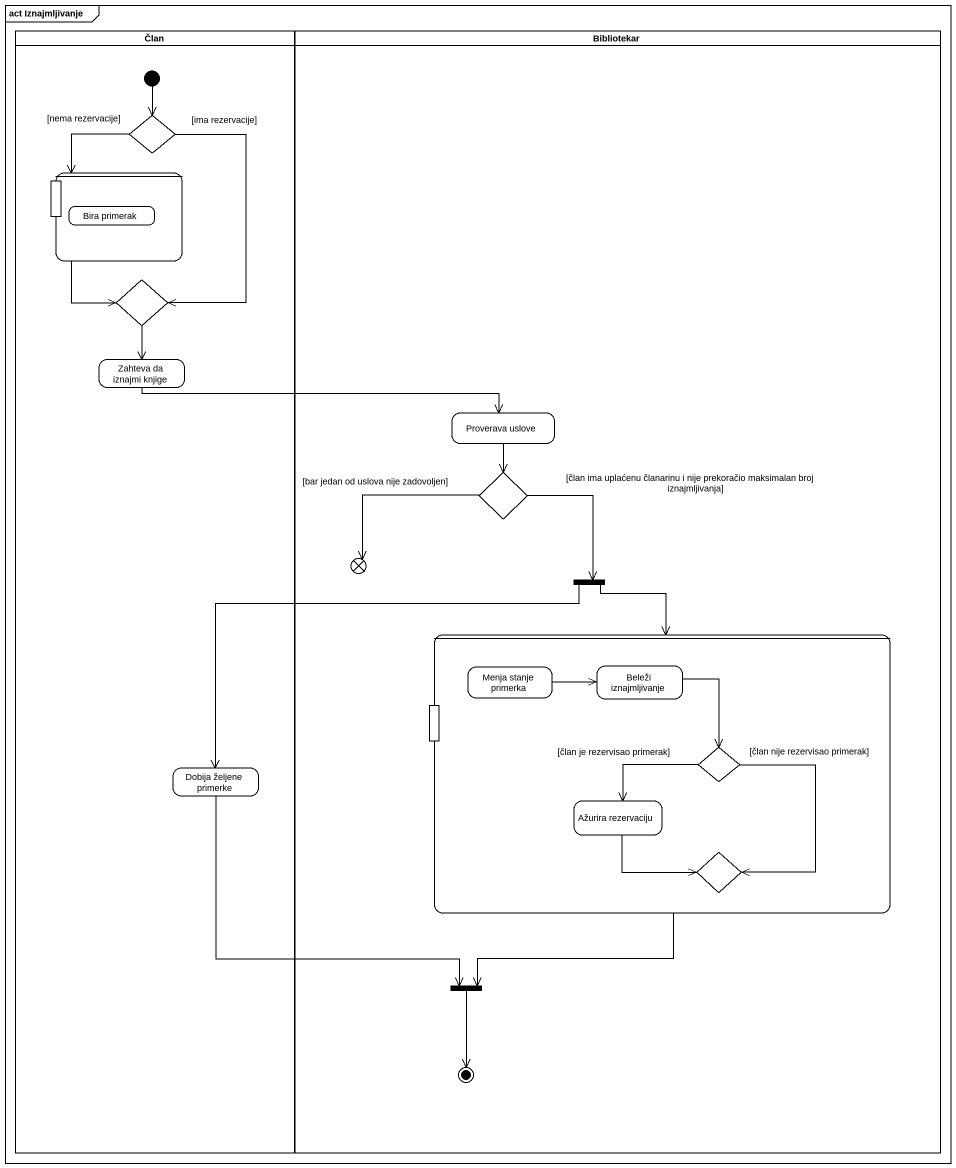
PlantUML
@startuml
mainframe act Iznajmljivanje
hide empty description
state Član <<partition>> {
  state choice1 <<choice>>
  state " " as state1 {
    state pin1 <<inputPin>>
    state "Bira primerak" as Bira_primerak
  }
  state choice2 <<choice>>
  state "Zahteva da iznajmi knjige" as Zahteva_da_iznajmi_knjige
  state "Dobija željene primerke" as Dobija_željene_primerke
  [*] --> choice1
}
state Bibliotekar <<partition>> {
  state "Proverava uslove" as Proverava_uslove
  state choice3 <<choice>>
  state flowfinal1 <<end>>
  state fork1 <<fork>>
  state " " as state2 {
    state "Menja stanje primerka" as Menja_stanje_primerka
    state "Beleži iznajmljivanje" as Beleži_iznajmljivanje
    state pin2 <<inputPin>>
    state choice4 <<choice>>
    state "Ažurira rezervaciju" as Ažurira_rezervaciju
    state choice5 <<choice>>
  }
  state fork2 <<join>>
  fork2 --> [*]
}
choice1 --> state1 : [nema rezervacije]
choice1 --> choice2 : [ima rezervacije]
state1 --> choice2
choice2 --> Zahteva_da_iznajmi_knjige
Zahteva_da_iznajmi_knjige -right-> Proverava_uslove
Proverava_uslove --> choice3
choice3 -left-> flowfinal1 : [bar jedan od uslova nije zadovoljen]
choice3 --> fork1 : [član ima uplaćenu članarinu i nije prekoračio maksimalan broj iznajmljivanja]
fork1 --> state2
fork1 -left-> Dobija_željene_primerke
state2 --> fork2
Menja_stanje_primerka -right-> Beleži_iznajmljivanje
Beleži_iznajmljivanje --> choice4
Dobija_željene_primerke --> fork2
choice4 -left-> Ažurira_rezervaciju : [član je rezervisao primerak]
choice4 --> choice5 : [član nije rezervisao primerak]
Ažurira_rezervaciju -right-> choice5
@enduml
